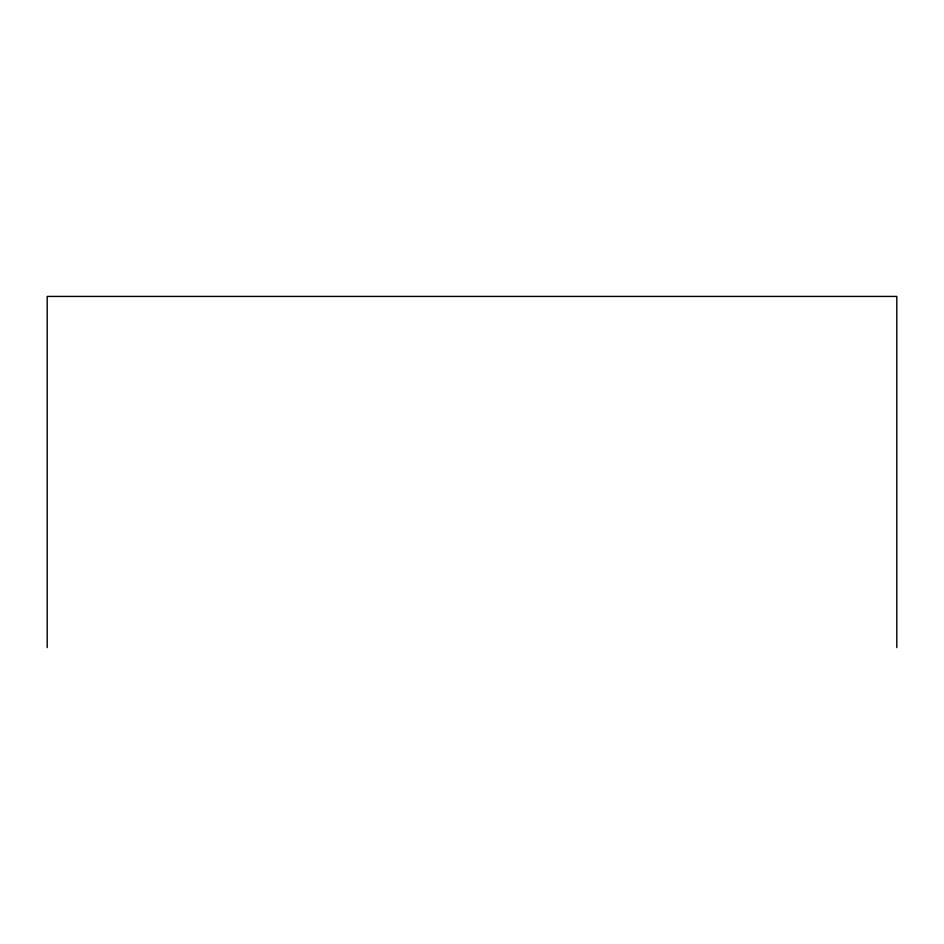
<?xml version="1.0" encoding="UTF-8"?>
<svg xmlns="http://www.w3.org/2000/svg" width="944" height="944" viewBox="0 0 944 944"><rect width="100%" height="100%" fill="white"/><g stroke="black" fill="none" stroke-linecap="round" stroke-linejoin="round"><path stroke-width="1.42" d="M896.8 647.572L896.8 296.428L47.2 296.428L47.2 647.572"/></g></svg>
